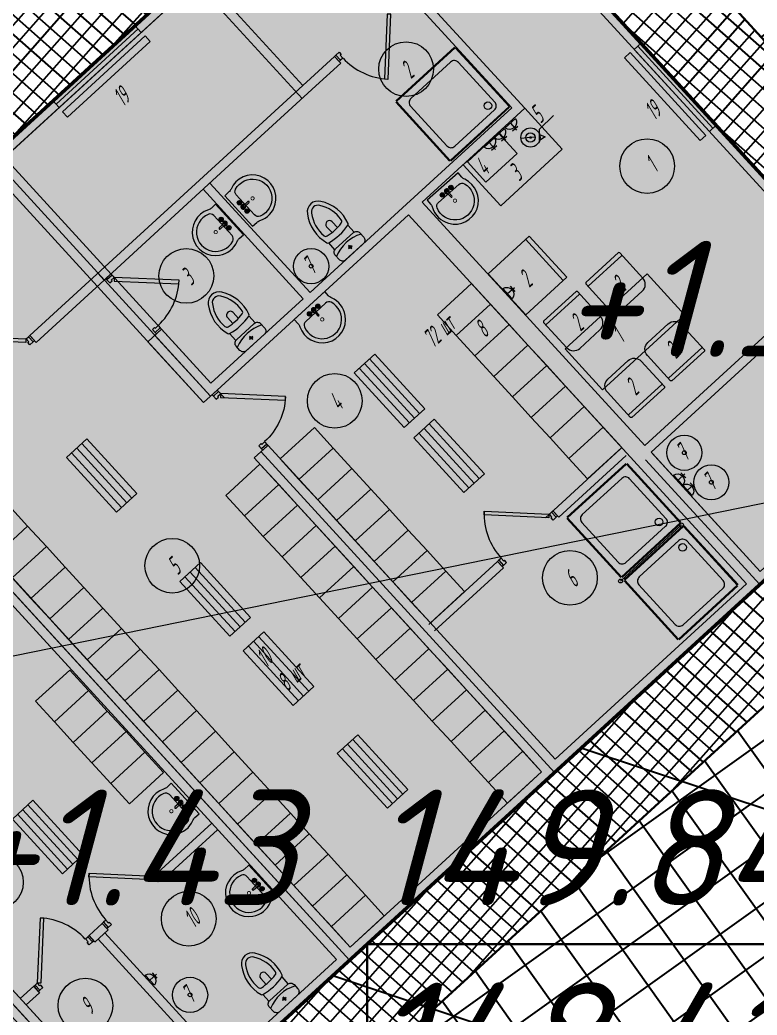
# Model space of a CAD drawing. Header units: metres. Extents: x 2302534 to 2308412, y 452340 to 454783.
# Drawn here: x 2306803.16 to 2306811.11, y 453280.4 to 453291.14 of the extents above; entities that cross this region are included whole.
import ezdxf

# ---------------------------------------------------------------- set-up
doc = ezdxf.new("R2010")
doc.units = ezdxf.units.M
doc.linetypes.add('DASHDOT_axis', pattern=[24, 20, -1.5, 1, -1.5])
for name, color, linetype in [('АД_серый', 250, 'Continuous'), ('ГП_здания', 7, 'Continuous'), ('ГП_ПЗМ', 7, 'Continuous'), ('ГП_ПЗМ @ 0.5 (1)', 7, 'Continuous'), ('ГП_Размеры проезд', 7, 'Continuous'), ('ПП_Дорога_Покрытия_Газон', 3, 'Continuous')]:
    doc.layers.add(name, color=color, linetype=linetype)
for name, color, linetype, lineweight in [('ГП_АД том 3.2.6', 250, 'Continuous', 40), ('ГП_Борт_БР100.20.8', 15, 'Continuous', 30), ('ГП_ВП', 1, 'Continuous', 40), ('ГП_Контур здания', 250, 'Continuous', 40), ('ТХ обор', 5, 'Continuous', 25)]:
    doc.layers.add(name, color=color, linetype=linetype, lineweight=lineweight)
doc.layers.add('ГП_Штриховка отмостки', color=7, linetype='Continuous', true_color=0xfbfccf)
doc.styles.add('ASML', font='isocpeui.ttf')
doc.styles.add('Ck_rus', font='isocpeur.ttf', dxfattribs={"width": 0.8, "oblique": 15, "height": 2.5})
doc.styles.add('GOST 2.304', font='CS_Gost2304.shx')
doc.styles.add('СПДС', font='isocpeur.ttf')
doc.dimstyles.new('Ck_Линейный р-р', dxfattribs={"dimscale": 0, "dimtxt": 2.5, "dimasz": 1, "dimexe": 0.5, "dimexo": 0.5, "dimtad": 1, "dimzin": 1, "dimtxsty": 'Ck_rus', "dimblk": 'OBLIQUE', "dimcen": 0, "dimdle": 0.1, "dimadec": 0, "dimazin": 0, "dimtfac": 1, "dimtofl": 0, "dimtmove": 1, "dimatfit": 3, "dimfxl": 1, "dimarcsym": 0})

# ---------------------------------------------------------------- blocks, each defined once
blk = doc.blocks.new('A$C7632e6d5')
h = blk.add_hatch(color=1)
h.dxf.hatch_style = 1
h.paths.add_polyline_path([(47.8, 46.601), (53.923, 40.005), (40.731, 27.759), (34.608, 34.355)])
at = {"layer": 'ГП_Штриховка отмостки'}
h = blk.add_hatch(dxfattribs=at)
h.set_pattern_fill('ANSI37', color=8, scale=0.05, angle=-176.0655)
h.set_pattern_definition([(228.934514395, (-2303574.43618, -469165.0793), (0.11969103121, -0.104286238535), []), (318.934514395, (-2303574.43618, -469165.0793), (0.104286238535, 0.11969103121), [])])
h.paths.add_polyline_path([(47.852, 48.014), (55.336, 39.953), (40.679, 26.345), (33.195, 34.407)])
h.paths.add_polyline_path([(47.8, 46.601), (53.923, 40.005), (40.731, 27.759), (34.608, 34.355)], flags=16)
at = {"layer": 'ПП_Дорога_Покрытия_Газон'}
h = blk.add_hatch(dxfattribs=at)
h.set_pattern_fill('ANSI37', color=256, scale=0.15, angle=-9.0797)
h.set_pattern_definition([(35.9202791, (-2303574.4362, -469165.0793), (-0.27939636007, 0.38568346669), []), (125.9202791, (-2303574.4362, -469165.0793), (-0.38568346669, -0.27939636007), [])])
h.paths.add_polyline_path([(60.311, 59.58), (59.631, 60.313), (46.176, 47.823), (46.439, 48.067), (47.119, 47.334)], flags=17)
h.paths.add_polyline_path([(73.501, 71.824), (72.821, 72.557), (72.859, 72.593), (60.685, 61.292), (60.73, 61.333), (61.41, 60.601)], flags=17)
h.paths.add_polyline_path([(82.237, 79.934), (81.557, 80.667), (73.92, 73.578), (74.6, 72.845)], flags=17)
h.paths.add_polyline_path([(45.34, 47.046), (23.353, 26.636), (24.452, 27.656), (25.133, 26.924), (46.02, 46.314)], flags=17)
h.paths.add_polyline_path([(24.033, 25.903), (23.353, 26.636), (-8.155, -2.613), (-7.475, -3.346), (-0.811, 2.84), (-1.491, 3.572), (-0.392, 4.593), (0.288, 3.86), (4.392, 7.671), (3.712, 8.403), (4.738, 9.355), (5.418, 8.623)], flags=17)
h.paths.add_polyline_path([(24.189, -7.236), (26.338, -5.15), (39.357, 7.229), (49.142, 17.196), (56.567, 25.29), (69.155, 39.444), (76.791, 48.649), (81.755, 54.895), (87.937, 62.732), (93.476, 69.823), (97.12, 74.589), (102.935, 82.038), (103.729, 83.046), (94.654, 92.825), (82.619, 81.653), (82.656, 81.687), (83.337, 80.955), (92.769, 89.711), (92.089, 90.444), (93.188, 91.464), (93.868, 90.732), (94.601, 91.412), (100.296, 85.278), (91.963, 77.542), (91.011, 78.568), (82.27, 70.463), (80.456, 72.416), (65.07, 58.13), (65.477, 57.69), (51.187, 44.423), (55.336, 39.953), (40.679, 26.345), (38.842, 28.324), (14.583, 5.804), (11.895, 8.7), (-6.714, -8.575), (-9.673, -5.387), (-10.353, -4.654), (-11.086, -5.335), (-6.769, -10.011), (11.26, 6.74)])
h.paths.add_polyline_path([(-5.455, -11.159), (10.367, -6.37), (19.374, -6.223), (20.684, -7.778), (21.451, -7.103), (11.187, 4.998)])
at = {"layer": 'ГП_Борт_БР100.20.8'}
blk.add_lwpolyline([(14.583, 5.804), (38.842, 28.324), (40.679, 26.345), (55.336, 39.953), (51.187, 44.423), (65.477, 57.69), (65.07, 58.13), (80.456, 72.416)], dxfattribs=at)
at = {"layer": 'ГП_Контур здания', "color": 250, "lineweight": 50, "ltscale": 100}
blk.add_lwpolyline([(47.8, 46.601), (53.923, 40.005), (40.731, 27.759), (34.608, 34.355)], close=True, dxfattribs=at)
at = {"layer": 'ГП_Штриховка отмостки'}
blk.add_lwpolyline([(47.852, 48.014), (55.336, 39.953), (40.679, 26.345), (33.195, 34.407)], close=True, dxfattribs=at)
blk = doc.blocks.new('АД 3.2.6')
at = {"layer": 'АД_серый'}
h = blk.add_hatch(dxfattribs=at)
h.set_pattern_fill('ANSI37', color=256, scale=0.25)
h.set_pattern_definition([(45, (-2306965.9422, -453205.9558), (-0.56126600757, 0.56126600757), []), (135, (-2306965.9422, -453205.9558), (-0.56126600757, -0.56126600757), [])])
edge = h.paths.add_edge_path()
edge.add_line((1053.932, 1206.085), (1054.025, 1208.205))
edge.add_line((1054.025, 1208.205), (1018.622, 1175.792))
edge.add_line((1018.622, 1175.792), (966.992, 1128.523))
edge.add_line((966.992, 1128.523), (878.484, 1047.491))
edge.add_line((878.484, 1047.491), (841.605, 1013.727))
edge.add_line((841.605, 1013.727), (814.315, 988.742))
edge.add_line((814.315, 988.742), (777.436, 954.979))
edge.add_line((777.436, 954.979), (740.558, 921.215))
edge.add_line((740.558, 921.215), (666.801, 853.688))
edge.add_line((666.801, 853.688), (629.922, 819.925))
edge.add_line((629.922, 819.925), (593.044, 786.161))
edge.add_line((593.044, 786.161), (556.165, 752.398))
edge.add_line((556.165, 752.398), (292.418, 510.929))
edge.add_line((292.418, 510.929), (59.061, 297.283))
edge.add_arc((479.248, -161.67), 622.25, 132.475091, 141.131797)
edge.add_line((-5.231, 228.811), (-27.958, 200.613))
edge.add_arc((-516.719, 594.546), 627.75, 312.475231, 321.131797, ccw=False)
edge.add_line((-92.817, 131.536), (-212.235, 22.206))
edge.add_line((-212.235, 22.206), (-211.222, 21.099))
edge.add_line((-211.222, 21.099), (-91.804, 130.43))
edge.add_arc((-516.719, 594.546), 629.25, 312.475231, 321.131797)
edge.add_line((-26.79, 199.672), (-4.063, 227.87))
edge.add_arc((479.248, -161.67), 620.75, 132.475091, 141.131797, ccw=False)
edge.add_line((60.074, 296.177), (293.446, 509.837))
edge.add_line((293.446, 509.837), (557.178, 751.291))
edge.add_line((557.178, 751.291), (594.057, 785.055))
edge.add_line((594.057, 785.055), (630.935, 818.818))
edge.add_line((630.935, 818.818), (667.814, 852.582))
edge.add_line((667.814, 852.582), (741.571, 920.109))
edge.add_line((741.571, 920.109), (778.449, 953.872))
edge.add_line((778.449, 953.872), (815.328, 987.636))
edge.add_line((815.328, 987.636), (842.618, 1012.621))
edge.add_line((842.618, 1012.621), (879.496, 1046.384))
edge.add_line((879.496, 1046.384), (968.005, 1127.417))
edge.add_line((968.005, 1127.417), (1019.635, 1174.685))
edge.add_line((1019.635, 1174.685), (1053.932, 1206.085))
blk = doc.blocks.new('_Oblique')
at = {"color": 0, "linetype": 'ByBlock', "lineweight": -2}
blk.add_line((-0.5, -0.5), (0.5, 0.5), dxfattribs=at)
blk = doc.blocks.new('*D102')
at = {"layer": 'ГП_Размеры проезд', "color": 0, "lineweight": -2, "transparency": 16777216}
for p, q in [((2306807.473, 453293.499), (2306803.715, 453297.603)), ((2306790.571, 453285.23), (2306803.921, 453297.453)), ((2306794.197, 453281.344), (2306790.439, 453285.448))]:
    blk.add_line(p, q, dxfattribs=at)
at = {"layer": 'ГП_Размеры проезд', "color": 0, "lineweight": -2, "transparency": 16777216, "xscale": 0.5, "yscale": 0.5, "zscale": 0.5}
for p, rotation in [((2306803.884, 453297.419), 42.47637241509495), ((2306790.608, 453285.264), 222.476372415095)]:
    blk.add_blockref('_Oblique', p, dxfattribs=dict(at, rotation=rotation))
at = {"layer": 'ГП_Размеры проезд', "color": 0, "lineweight": 25, "transparency": 16777216, "insert": (2306796.402, 453292.263), "char_height": 1.25, "attachment_point": 5, "rotation": 42.4764, "style": 'Ck_rus', "bg_fill": 3, "box_fill_scale": 1.1, "bg_fill_color": 9, "bg_fill_true_color": 13158600, "bg_fill_transparency": 0}
blk.add_mtext('18,00', dxfattribs=at)
blk = doc.blocks.new('*D134')
at = {"layer": 'ГП_Размеры проезд', "color": 0, "lineweight": -2, "transparency": 16777216}
for p, q in [((2306807.462, 453293.881), (2306809.65, 453295.884)), ((2306809.432, 453295.752), (2306815.577, 453289.04)), ((2306813.54, 453287.243), (2306815.728, 453289.246))]:
    blk.add_line(p, q, dxfattribs=at)
at = {"layer": 'ГП_Размеры проезд', "color": 0, "lineweight": -2, "transparency": 16777216, "xscale": 0.5, "yscale": 0.5, "zscale": 0.5}
for p, rotation in [((2306809.466, 453295.715), 132.4763724177068), ((2306815.543, 453289.077), 312.4763724177068)]:
    blk.add_blockref('_Oblique', p, dxfattribs=dict(at, rotation=rotation))
at = {"layer": 'ГП_Размеры проезд', "color": 0, "lineweight": 25, "transparency": 16777216, "insert": (2306813.426, 453293.24), "char_height": 1.25, "attachment_point": 5, "rotation": 312.4764, "style": 'Ck_rus', "bg_fill": 3, "box_fill_scale": 1.1, "bg_fill_color": 9, "bg_fill_true_color": 13158600, "bg_fill_transparency": 0}
blk.add_mtext('9,00', dxfattribs=at)
blk = doc.blocks.new('BD_Cart_Mark')
at = {"color": 1, "linetype": 'ByBlock', "lineweight": -2, "transparency": 33554687, "style": 'СПДС'}
for tag, p in [('G_C_H_001', (-4.833, 0.833)), ('G_C_H2_001', (-4.833, -3.333))]:
    blk.add_attdef(tag, p, '', height=2.5, dxfattribs=at)
at = {"color": 26, "linetype": 'ByBlock', "lineweight": -2, "transparency": 33554687, "style": 'СПДС'}
blk.add_attdef('G_C_Red_001', (0.583, 0.833), '', height=2.5, dxfattribs=at)
at = {"color": 176, "linetype": 'ByBlock', "lineweight": -2, "transparency": 33554687, "style": 'СПДС'}
blk.add_attdef('G_C_Black_001', (0.583, -3.333), '', height=2.5, dxfattribs=at)
at = {"color": 214, "linetype": 'ByBlock', "lineweight": -2, "transparency": 33554687, "style": 'СПДС'}
blk.add_attdef('G_C_Dop_001', (0.583, -7.5), '', height=2.5, dxfattribs=at)
blk = doc.blocks.new('ПЗМ_площадка ОП')
at = {"layer": 'ГП_ПЗМ'}
for points in [[(-8.235, 205.237), (8.718, 205.237), (11.785, 208.637), (11.785, 225.237), (4.577, 225.237), (2.945, 223.742), (1.576, 225.237), (-2.679, 225.237), (-8.215, 220.169), (-8.215, 217.457), (-7.865, 217.778), (-1.787, 211.14)], [(-20.788, 205.237), (-21.141, 205.622), (-8.215, 217.457), (-8.215, 220.169), (-24.524, 205.237)], [(-8.22, 186.863), (-8.235, 205.237), (-15.063, 198.984), (-20.788, 205.237), (-24.524, 205.237), (-28.215, 201.858), (-28.215, 198.54), (-24.262, 194.223), (-28.215, 190.605), (-28.215, 185.237), (-9.838, 185.237)], [(-3.783, 191.527), (-0.009, 195.57), (4.149, 200.17), (8.718, 205.237), (-8.235, 205.237), (-8.22, 186.863)]]:
    blk.add_lwpolyline(points, close=True, dxfattribs=at)
at = {"layer": 'ГП_ПЗМ @ 0.5 (1)'}
ref = blk.add_blockref('BD_Cart_Mark', (-1.787, 211.14), dxfattribs=dict(at, xscale=0.5, yscale=0.5, zscale=0.5))
ref.add_attrib('G_C_Red_001', '149.79', (-1.75, 211.572), dxfattribs={"layer": '0', "color": 26, "linetype": 'ByBlock', "lineweight": -2, "transparency": 33554687, "height": 1.25, "style": 'ASML'})
ref.add_attrib('G_C_Black_001', '148.42', (-1.75, 209.473), dxfattribs={"layer": '0', "color": 176, "linetype": 'ByBlock', "lineweight": -2, "transparency": 33554687, "height": 1.25, "style": 'ASML'})
ref.add_attrib('G_C_H_001', '+1.37', (-6.143, 211.572), dxfattribs={"layer": '0', "color": 5, "linetype": 'ByBlock', "lineweight": -2, "transparency": 33554687, "height": 1.25, "style": 'ASML'})
ref = blk.add_blockref('BD_Cart_Mark', (-8.235, 205.237), dxfattribs=dict(at, xscale=0.5, yscale=0.5, zscale=0.5))
ref.add_attrib('G_C_Red_001', '149.84', (-8.198, 205.653), dxfattribs={"layer": '0', "color": 26, "linetype": 'ByBlock', "lineweight": -2, "transparency": 33554687, "height": 1.25, "style": 'ASML'})
ref.add_attrib('G_C_Black_001', '148.41', (-8.198, 203.57), dxfattribs={"layer": '0', "color": 176, "linetype": 'ByBlock', "lineweight": -2, "transparency": 33554687, "height": 1.25, "style": 'ASML'})
ref.add_attrib('G_C_H_001', '+1.43', (-12.663, 205.653), dxfattribs={"layer": '0', "color": 5, "linetype": 'ByBlock', "lineweight": -2, "transparency": 33554687, "height": 1.25, "style": 'ASML'})
blk = doc.blocks.new('*U229')
at = {"layer": 'ТХ обор', "color": 0, "linetype": 'ByBlock', "lineweight": -2, "ltscale": 100}
blk.add_lwpolyline([(-250, 150), (250, 150), (250, -150), (-250, -150)], close=True, dxfattribs=at)
blk = doc.blocks.new('*U230')
at = {"layer": 'ГП_здания', "color": 0, "linetype": 'ByBlock', "lineweight": -2, "transparency": 16777216}
for p in [(0, 4200), (0, 3900), (0, 3600), (0, 3300), (0, 3000), (0, 2700), (0, 2400), (0, 2100), (0, 1800), (0, 1500), (0, 1200), (0, 900), (0, 600), (0, 300), (0, 0)]:
    blk.add_blockref('*U229', p, dxfattribs=at)
blk = doc.blocks.new('*U221')
at = {"layer": 'ТХ обор', "color": 0, "linetype": 'ByBlock', "lineweight": -2, "ltscale": 100}
blk.add_lwpolyline([(-250, 150), (250, 150), (250, -150), (-250, -150)], close=True, dxfattribs=at)
blk = doc.blocks.new('*U222')
at = {"layer": 'ГП_здания', "color": 0, "linetype": 'ByBlock', "lineweight": -2, "transparency": 16777216}
for p in [(0, 6600), (0, 6300), (0, 6000), (0, 5700), (0, 5400), (0, 5100), (0, 4800), (0, 4500), (0, 4200), (0, 3900), (0, 3600), (0, 3300), (0, 3000), (0, 2700), (0, 2400), (0, 2100), (0, 1800), (0, 1500), (0, 1200), (0, 900), (0, 600), (0, 300), (0, 0)]:
    blk.add_blockref('*U221', p, dxfattribs=at)
blk = doc.blocks.new('*U223')
at = {"layer": 'ТХ обор', "color": 0, "linetype": 'ByBlock', "lineweight": -2, "ltscale": 100}
blk.add_lwpolyline([(-250, 150), (250, 150), (250, -150), (-250, -150)], close=True, dxfattribs=at)
blk = doc.blocks.new('*U224')
at = {"layer": 'ГП_здания', "color": 0, "linetype": 'ByBlock', "lineweight": -2, "transparency": 16777216}
for p in [(0, 2100), (0, 1800), (0, 1500), (0, 1200), (0, 900), (0, 600), (0, 300), (0, 0)]:
    blk.add_blockref('*U223', p, dxfattribs=at)
blk = doc.blocks.new('*U227')
at = {"layer": 'ТХ обор', "color": 0, "linetype": 'ByBlock', "lineweight": -2, "ltscale": 100}
blk.add_lwpolyline([(-250, 150), (250, 150), (250, -150), (-250, -150)], close=True, dxfattribs=at)
blk = doc.blocks.new('*U228')
at = {"layer": 'ГП_здания', "color": 0, "linetype": 'ByBlock', "lineweight": -2, "transparency": 16777216}
for p in [(0, 1200), (0, 900), (0, 600), (0, 300), (0, 0)]:
    blk.add_blockref('*U227', p, dxfattribs=at)
blk = doc.blocks.new('АБК')
at = {"layer": 'ГП_здания', "lineweight": 13}
for p, q in [((14100, 8950), (12900, 8950)), ((13366, 6831), (13361, 6831)), ((13366, 6827), (13361, 6827)), ((13372, 6837), (13372, 6842)), ((13372, 6821), (13372, 6816)), ((13376, 6837), (13376, 6842)), ((13376, 6821), (13376, 6816)), ((13382, 6831), (13386, 6831)), ((13382, 6827), (13386, 6827)), ((13633, 6831), (13628, 6831)), ((13633, 6827), (13628, 6827)), ((13639, 6837), (13639, 6842)), ((13639, 6821), (13639, 6816)), ((13643, 6837), (13643, 6842)), ((13643, 6821), (13643, 6816)), ((13649, 6831), (13653, 6831)), ((13649, 6827), (13653, 6827)), ((13366, 6708), (13361, 6708)), ((13366, 6704), (13361, 6704)), ((13372, 6714), (13372, 6719)), ((13372, 6698), (13372, 6694)), ((13376, 6714), (13376, 6719)), ((13376, 6698), (13376, 6694)), ((13382, 6708), (13386, 6708)), ((13382, 6704), (13386, 6704)), ((13633, 6708), (13628, 6708)), ((13633, 6704), (13628, 6704)), ((13639, 6714), (13639, 6719)), ((13639, 6698), (13639, 6694)), ((13643, 6714), (13643, 6719)), ((13643, 6698), (13643, 6694)), ((13649, 6708), (13653, 6708)), ((13649, 6704), (13653, 6704)), ((15616, 5629), (15616, 6489)), ((16486, 6499), (15626, 6499)), ((16496, 5629), (16496, 6489)), ((10483, 6062), (10483, 5262)), ((10558, 6062), (10558, 5262)), ((10633, 6062), (10633, 5262)), ((12790, 6002), (12790, 5916)), ((14240, 6002), (14240, 5916)), ((12609, 5759), (12609, 5859)), ((12710, 5844), (12710, 5843)), ((12790, 5844), (12790, 5843)), ((12891, 5759), (12891, 5859)), ((14059, 5759), (14059, 5859)), ((14160, 5844), (14160, 5843)), ((14240, 5844), (14240, 5843)), ((14341, 5759), (14341, 5859)), ((12750, 5695), (12750, 5643)), ((14200, 5695), (14200, 5643)), ((12724, 5669), (12776, 5669)), ((14174, 5669), (14226, 5669)), ((16486, 5619), (15626, 5619)), ((13381, 5436), (13376, 5436)), ((13381, 5431), (13376, 5431)), ((13387, 5442), (13387, 5446)), ((13387, 5426), (13387, 5421)), ((13391, 5442), (13391, 5446)), ((13391, 5425), (13391, 5421)), ((13397, 5436), (13401, 5436)), ((13397, 5431), (13401, 5431)), ((13503, 5436), (13499, 5436)), ((13503, 5431), (13499, 5431)), ((13509, 5442), (13509, 5446)), ((13509, 5426), (13509, 5421)), ((13513, 5442), (13513, 5446)), ((13513, 5425), (13513, 5421)), ((13519, 5436), (13524, 5436)), ((13519, 5431), (13524, 5431)), ((15304, 5414), (15300, 5414)), ((15304, 5410), (15300, 5410)), ((15310, 5420), (15311, 5424)), ((15310, 5404), (15310, 5399)), ((15314, 5403), (15314, 5399)), ((15315, 5420), (15315, 5424)), ((15321, 5414), (15325, 5413)), ((15321, 5409), (15325, 5409)), ((15427, 5412), (15422, 5412)), ((15427, 5407), (15422, 5407)), ((15433, 5417), (15433, 5422)), ((15433, 5401), (15433, 5397)), ((15437, 5417), (15437, 5422)), ((15437, 5401), (15437, 5397)), ((15443, 5411), (15448, 5411)), ((15443, 5407), (15448, 5407)), ((17950, 5172), (17950, 3972)), ((13390, 4639), (13390, 3839)), ((13465, 4639), (13465, 3839)), ((13540, 4639), (13540, 3839)), ((15652, 4452), (15652, 3852)), ((10483, 4250), (10483, 3450)), ((10558, 4250), (10558, 3450)), ((10633, 4250), (10633, 3450)), ((13390, 3687), (13390, 2887)), ((13465, 3687), (13465, 2887)), ((13540, 3687), (13540, 2887)), ((7420, 3580), (7420, 2780)), ((7495, 3580), (7495, 2780)), ((7570, 3580), (7570, 2780)), ((10483, 3237), (10483, 2437)), ((10558, 3237), (10558, 2437)), ((10633, 3237), (10633, 2437)), ((8795, 2547), (8791, 2547)), ((8795, 2542), (8791, 2542)), ((8801, 2553), (8801, 2557)), ((8801, 2536), (8801, 2532)), ((8805, 2553), (8805, 2557)), ((8805, 2536), (8805, 2532)), ((8811, 2547), (8816, 2547)), ((8811, 2542), (8816, 2542)), ((8795, 2424), (8791, 2424)), ((8795, 2420), (8791, 2420)), ((8801, 2430), (8801, 2435)), ((8801, 2414), (8801, 2409)), ((8805, 2430), (8805, 2435)), ((8805, 2414), (8805, 2409)), ((8811, 2424), (8816, 2424)), ((8811, 2420), (8816, 2420)), ((7106, 2094), (7299, 2094)), ((7107, 2094), (7107, 2000)), ((7300, 2094), (7300, 2000)), ((7106, 2000), (7299, 2000)), ((7152, 2000), (7152, 100)), ((7252, 2000), (7252, 100)), ((14816, 1940), (13956, 1940)), ((13946, 1070), (13946, 1930)), ((14826, 1070), (14826, 1930)), ((10483, 1734), (10483, 934)), ((10558, 1734), (10558, 934)), ((10633, 1734), (10633, 934)), ((8816, 1331), (8811, 1331)), ((8816, 1327), (8811, 1327)), ((8822, 1337), (8822, 1342)), ((8822, 1321), (8822, 1316)), ((8826, 1337), (8826, 1342)), ((8826, 1321), (8826, 1316)), ((8832, 1331), (8836, 1331)), ((8832, 1327), (8836, 1327)), ((8816, 1208), (8811, 1208)), ((8816, 1204), (8811, 1204)), ((8822, 1214), (8822, 1219)), ((8822, 1198), (8822, 1194)), ((8826, 1214), (8826, 1219)), ((8826, 1198), (8826, 1194)), ((8832, 1208), (8836, 1208)), ((8832, 1204), (8836, 1204)), ((14811, 1045), (13918, 1042)), ((13947, 1018), (13947, 158)), ((14816, 1060), (13956, 1060)), ((14817, 1028), (13957, 1028)), ((14827, 1018), (14827, 158)), ((8240, 502), (8240, 416)), ((8059, 259), (8059, 359)), ((8160, 344), (8160, 343)), ((8240, 344), (8240, 343)), ((8341, 259), (8341, 359)), ((8174, 169), (8226, 169)), ((8200, 195), (8200, 143)), ((14817, 148), (13957, 148))]:
    blk.add_line(p, q, dxfattribs=at)
at = {"layer": 'ГП_здания', "lineweight": 13, "ltscale": 100}
for p, q in [((10954, 7300), (10985, 7300)), ((10985, 7300), (10985, 7225)), ((15484, 7225), (15484, 7300)), ((15484, 7300), (15529, 7300)), ((15529, 7300), (15529, 7267)), ((10940, 7225), (10940, 7258)), ((10940, 7258), (10952, 7258)), ((10985, 7225), (10940, 7225)), ((10952, 7258), (10952, 7298)), ((15517, 7225), (15484, 7225)), ((15529, 7267), (15517, 7267)), ((15517, 7267), (15517, 7225)), ((12100, 7180), (12025, 7180)), ((12025, 7180), (12025, 7135)), ((12025, 7135), (12058, 7135)), ((12058, 7135), (12058, 7147)), ((12058, 7147), (12098, 7147)), ((12100, 7149), (12100, 7180)), ((12025, 6410), (12025, 6455)), ((12025, 6455), (12058, 6455)), ((12058, 6455), (12058, 6443)), ((12058, 6443), (12100, 6443)), ((12100, 6443), (12100, 6410)), ((12100, 6410), (12025, 6410)), ((12100, 5480), (12025, 5480)), ((12025, 5480), (12025, 5435)), ((12100, 5449), (12100, 5480)), ((12025, 5435), (12058, 5435)), ((12058, 5435), (12058, 5447)), ((12058, 5447), (12098, 5447)), ((12025, 4710), (12025, 4755)), ((12025, 4755), (12058, 4755)), ((12058, 4755), (12058, 4743)), ((12058, 4743), (12100, 4743)), ((12100, 4743), (12100, 4710)), ((12100, 4710), (12025, 4710)), ((15190, 3624), (15682, 3624)), ((15808, 3624), (16300, 3624)), ((15190, 2306), (15682, 2306)), ((15776, 2306), (16269, 2306)), ((6316, 2094), (6316, 2019)), ((6347, 2094), (6316, 2094)), ((6349, 2052), (6349, 2092)), ((6361, 2052), (6349, 2052)), ((6361, 2019), (6361, 2052)), ((7041, 2019), (7041, 2052)), ((7041, 2052), (7053, 2052)), ((7053, 2052), (7053, 2094)), ((7053, 2094), (7086, 2094)), ((7086, 2094), (7086, 2019)), ((7319, 2094), (7319, 2019)), ((7352, 2094), (7319, 2094)), ((7352, 2052), (7352, 2094)), ((7364, 2052), (7352, 2052)), ((7364, 2019), (7364, 2052)), ((8044, 2019), (8044, 2052)), ((8044, 2052), (8056, 2052)), ((8056, 2052), (8056, 2092)), ((8058, 2094), (8089, 2094)), ((8089, 2094), (8089, 2019)), ((13101, 2094), (13101, 2019)), ((13134, 2094), (13101, 2094)), ((13134, 2052), (13134, 2094)), ((13146, 2052), (13134, 2052)), ((13146, 2019), (13146, 2052)), ((13826, 2019), (13826, 2052)), ((13826, 2052), (13838, 2052)), ((13838, 2052), (13838, 2092)), ((13840, 2094), (13871, 2094)), ((13871, 2094), (13871, 2019)), ((6316, 2019), (6361, 2019)), ((7086, 2019), (7041, 2019)), ((7319, 2019), (7364, 2019)), ((8089, 2019), (8044, 2019)), ((13101, 2019), (13146, 2019)), ((13871, 2019), (13826, 2019))]:
    blk.add_line(p, q, dxfattribs=at)
at = {"layer": 'ГП_здания', "lineweight": 13, "ltscale": 20}
for p, q in [((16068, 5487), (16068, 5387)), ((16216, 5487), (16216, 5387)), ((16376, 5487), (16376, 5387)), ((16030, 5410), (16106, 5410)), ((16178, 5410), (16255, 5410)), ((16338, 5410), (16415, 5410)), ((15189, 4114), (15189, 4191)), ((15113, 4152), (15212, 4152)), ((15112, 1425), (15211, 1425)), ((15188, 1387), (15188, 1464)), ((7264, 1296), (7364, 1296)), ((7340, 1259), (7340, 1335)), ((15188, 1239), (15188, 1315)), ((15112, 1277), (15211, 1277))]:
    blk.add_line(p, q, dxfattribs=at)
at = {"layer": 'ГП_здания', "linetype": 'DASHDOT_axis', "lineweight": 13, "ltscale": 50, "flags": 128}
for points in [[(18000, 9250), (18000, 9000), (18000, -1500)], [(18155, 9000), (-1000, 9000), (-1500, 9000)], [(18250, 0), (18000, 0), (0, 0), (-1000, 0), (-1500, 0)]]:
    blk.add_lwpolyline(points, dxfattribs=at)
at = {"layer": 'ГП_здания', "lineweight": 13}
for points in [[(18000, 8662), (18000, 9000), (0, 9000), (0, 8772), (0, 2735)], [(9000, 6390), (9000, 0), (12000, 0), (12000, 4690), (12000, 0), (9000, 0), (9000, 9000), (12000, 9000), (12000, 5500), (12000, 9000), (15000, 9000), (15000, 7300), (15000, 9000), (18000, 9000), (18000, 1606), (18000, 1843)], [(12000, 8900), (12000, 9000), (15000, 9000)], [(14100, 9000), (14100, 8900), (12900, 8900), (12900, 9000), (14100, 9000)], [(100, 8772), (100, 8900), (17900, 8900), (17900, 8772), (18000, 8772)], [(8900, 6390), (8900, 100), (6100, 100), (6100, 4198), (5899, 4198), (5899, 4098), (4299, 4098), (4299, 3998), (5899, 3998), (5900, 100), (3950, 100), (3100, 100), (3100, 825), (3100, 3998), (3489, 3998), (3489, 4098), (3100, 4098), (3100, 5919), (2899, 5919), (2900, 3186), (100, 3186), (100, 8900), (2900, 8900), (2900, 6729)], [(18000, 7962), (17900, 7962), (17900, 7300), (17708, 7300), (17708, 7200), (17900, 7200), (17900, 7072), (17900, 1943), (15100, 1943), (15100, 5500), (16600, 5500), (16600, 7200), (16698, 7200), (16698, 7300), (16274, 7300), (16274, 7200), (16500, 7200), (16500, 5600), (14900, 5600), (13550, 5600), (13550, 7200)], [(9100, 7144), (9100, 7200), (9995, 7200), (9995, 7300), (9000, 7300), (9000, 7200), (9000, 7300), (9000, 0), (6000, 0), (6000, 4198), (6000, 0), (1952, 1)], [(12000, 7200), (12000, 7300)], [(12000, 7300), (12000, 7200)], [(12100, 4690), (11900, 4690), (11900, 100), (9100, 100), (9100, 7200), (8900, 7200)], [(12100, 5600), (12100, 6390), (11900, 6390), (11900, 5500)], [(10408, 6062), (10708, 6062), (10708, 5262), (10408, 5262), (10408, 6062)], [(14900, 5500), (14900, 100), (12100, 100), (12100, 4745)], [(15699, 4900), (15699, 5500), (16599, 5501), (16599, 4901), (15699, 4900)], [(16472, 5196), (16432, 5227), (16432, 5227), (16349, 5290)], [(16526, 5183), (16555, 5124), (16484, 5137), (16566, 5227), (16777, 5234)], [(17900, 5172), (18000, 5172), (18000, 3972), (17900, 3972), (17900, 5172)], [(13315, 4639), (13615, 4639), (13615, 3839), (13315, 3839), (13315, 4639)], [(15102, 4452), (15702, 4452), (15703, 3852), (15103, 3852), (15102, 4452)], [(10408, 4250), (10708, 4250), (10708, 3450), (10408, 3450), (10408, 4250)], [(13315, 3687), (13615, 3687), (13615, 2887), (13315, 2887), (13315, 3687)], [(7345, 3580), (7645, 3580), (7645, 2780), (7345, 2780), (7345, 3580)], [(10408, 3237), (10708, 3237), (10708, 2437), (10408, 2437), (10408, 3237)], [(6296, 2094), (6296, 2000), (6100, 2000)], [(6296, 2094), (6100, 2094)], [(8900, 2094), (8109, 2094), (8109, 2000), (8900, 2000)], [(13081, 2094), (13081, 2000), (12075, 2000)], [(14875, 2094), (13781, 2094)], [(14875, 2000), (13891, 2000), (13891, 2094)], [(18000, 0), (18000, 905), (17900, 905), (17900, 100), (15100, 100), (15100, 1843), (17900, 1843), (17900, 1715), (17900, 1843)], [(15100, 1825), (15100, 100), (17900, 100), (17900, 905)], [(10408, 1734), (10708, 1734), (10708, 934), (10408, 934), (10408, 1734)]]:
    blk.add_lwpolyline(points, dxfattribs=at)
at = {"layer": 'ГП_здания', "lineweight": 13, "ltscale": 10}
for points in [[(3000, 769), (3000, 0), (0, 0), (0, 9000), (3000, 9000), (3000, 6729), (3000, 9000), (6000, 9000), (6000, 0), (3000, 0)], [(6000, 9000), (9000, 9000), (9000, 0), (6000, 0)], [(6100, 8900), (8900, 8900), (8900, 100), (6100, 100)]]:
    blk.add_lwpolyline(points, close=True, dxfattribs=at)
blk.add_lwpolyline([(12594, 4949, -0.1983), (12100, 4745), (12100, 100), (14900, 100), (14900, 5500), (13450, 5500), (12100, 5500), (12100, 5390), (12100, 5500), (11900, 5500), (11900, 8900), (9100, 8900), (9100, 100), (11900, 100), (11900, 4690)], format="xyb", dxfattribs=at)
for points in [[(13450, 7200), (13450, 5600), (12100, 5600), (12100, 8900), (14900, 8900), (14900, 7200)], [(18000, 960), (18000, 0), (15000, 0), (12000, 0), (12000, 4690), (12000, 0), (15000, 0), (18000, 0), (18000, 905)]]:
    blk.add_lwpolyline(points, dxfattribs=at)
at = {"layer": 'ГП_здания', "lineweight": 13}
for points in [[(12895, 8843), (14106, 8843), (14106, 8762), (12895, 8762)], [(12000, 7200), (13891, 7200), (15100, 7200), (15464, 7200), (15464, 7300), (13891, 7300), (11005, 7300), (11005, 7200)], [(15626, 5629), (16486, 5629), (16486, 6489), (15626, 6489)], [(12000, 6390), (12000, 5500)], [(15752, 5198), (15752, 5493), (16210, 5493), (16210, 5198)], [(17843, 5176), (17843, 3966), (17762, 3966), (17762, 5176)], [(15167, 3293), (15167, 2693), (16367, 2693), (16367, 3293)], [(13956, 1070), (14816, 1070), (14816, 1930), (13956, 1930)], [(15100, 1843), (17900, 1843), (17900, 100), (15100, 100)], [(14817, 158), (14817, 1018), (13957, 1018), (13957, 158)]]:
    blk.add_lwpolyline(points, close=True, dxfattribs=at)
for points in [[(17900, 1715), (18000, 1715), (18000, 7072), (18000, 8017, 0.1983), (18494, 8221)], [(13359, 6776), (13298, 6776, 1), (13298, 6759), (13359, 6759)], [(13655, 6759), (13717, 6759, 1), (13717, 6776), (13655, 6776)], [(12689, 6220, 0.192602), (12624, 5949, 0.320563), (12648, 5924, 0.092858), (12852, 5924, 0.320563), (12876, 5949, 0.192602), (12811, 6220)], [(14139, 6220, 0.192602), (14074, 5949, 0.320563), (14098, 5924, 0.092858), (14302, 5924, 0.320563), (14326, 5949, 0.192602), (14261, 6220)], [(12790, 6002, 1), (12710, 6002), (12710, 5916)], [(14240, 6002, 1), (14160, 6002), (14160, 5916)], [(13442, 5419), (13442, 5358, 1), (13458, 5358), (13458, 5419)], [(15365, 5396), (15364, 5335, 1), (15381, 5334), (15382, 5396)], [(13339, 2588, 0.1983), (13136, 2094), (12075, 2094)], [(8789, 2492), (8727, 2492, 1), (8727, 2475), (8789, 2475)], [(15000, 1825), (15000, 0), (18000, 0), (18000, 960, 0.1983), (18494, 1164)], [(8809, 1276), (8748, 1276, 1), (8748, 1259), (8809, 1259)], [(8139, 720, 0.192602), (8074, 449, 0.320563), (8098, 424, 0.092858), (8302, 424, 0.320563), (8326, 449, 0.192602), (8261, 720)], [(8240, 502, 1), (8160, 502), (8160, 416)]]:
    blk.add_lwpolyline(points, format="xyb", dxfattribs=at)
at = {"layer": 'ГП_здания', "lineweight": 13, "ltscale": 100}
for points in [[(10951, 7301), (10922, 7273), (10286, 7909), (10315, 7937)], [(10985, 7225), (11005, 7225), (11005, 7300), (10985, 7300)], [(15484, 7300), (15464, 7300), (15464, 7225), (15484, 7225)], [(12025, 7180), (12025, 7200), (12100, 7200), (12100, 7180)], [(16220, 7224), (16191, 7252), (15697, 6757), (15725, 6729)], [(12101, 7146), (12073, 7117), (12568, 6623), (12596, 6651)], [(12025, 6410), (12025, 6390), (12100, 6390), (12100, 6410)], [(12025, 5480), (12025, 5500), (12100, 5500), (12100, 5480)], [(12101, 5446), (12073, 5417), (12568, 4923), (12596, 4951)], [(12025, 4710), (12025, 4690), (12100, 4690), (12100, 4710)], [(14900, 4494), (14400, 4494), (14400, 4194), (14900, 4194)], [(14900, 4194), (14400, 4194), (14400, 3894), (14900, 3894)], [(14900, 3894), (14400, 3894), (14400, 3594), (14900, 3594)], [(14900, 3594), (14400, 3594), (14400, 3294), (14900, 3294)], [(14900, 3294), (14400, 3294), (14400, 2994), (14900, 2994)], [(14900, 2994), (14400, 2994), (14400, 2694), (14900, 2694)], [(14900, 2694), (14400, 2694), (14400, 2394), (14900, 2394)], [(6351, 2096), (6379, 2067), (6873, 2562), (6845, 2590)], [(8055, 2096), (8027, 2067), (7532, 2562), (7560, 2590)], [(13836, 2096), (13808, 2067), (13313, 2562), (13342, 2590)], [(14900, 2394), (14400, 2394), (14400, 2094), (14900, 2094)], [(6316, 2019), (6296, 2019), (6296, 2094), (6316, 2094)], [(7086, 2019), (7106, 2019), (7106, 2094), (7086, 2094)], [(7319, 2019), (7299, 2019), (7299, 2094), (7319, 2094)], [(8089, 2019), (8109, 2019), (8109, 2094), (8089, 2094)], [(13101, 2019), (13081, 2019), (13081, 2094), (13101, 2094)], [(13871, 2019), (13891, 2019), (13891, 2094), (13871, 2094)]]:
    blk.add_lwpolyline(points, close=True, dxfattribs=at)
at = {"layer": 'ГП_здания', "lineweight": 13}
for points in [[(13440, 6545), (13440, 6990), (13379, 6990, -0.106485), (13342, 6998, 0.927421), (13100, 6555, 0.255138), (13342, 6537, -0.106485), (13379, 6545)], [(13636, 6545, -0.106485), (13673, 6537, 0.255138), (13914, 6555, 0.927421), (13673, 6998, -0.106485), (13636, 6990), (13574, 6990), (13574, 6545)], [(13307, 6964, 1.411574), (13307, 6571, 0.318322), (13343, 6621), (13343, 6914, 0.318322)], [(13708, 6964, -1.411574), (13708, 6571, -0.318322), (13672, 6621), (13672, 6914, -0.318322)], [(16406, 5769), (16406, 6349, 0.414214), (16346, 6409), (15766, 6409, 0.414214), (15706, 6349), (15706, 5769, 0.414214), (15766, 5709), (16346, 5709, 0.414214)], [(12904, 5872, 0.23779), (12848, 6246, 0.546737), (12652, 6246, 0.23779), (12596, 5872, 0.262937), (12610, 5859, 0.112896), (12890, 5859, 0.262937)], [(14354, 5872, 0.23779), (14298, 6246, 0.546737), (14102, 6246, 0.23779), (14046, 5872, 0.262937), (14060, 5859, 0.112896), (14340, 5859, 0.262937)], [(12880, 5760, -0.414214), (12930, 5710), (12930, 5650, -0.414214), (12880, 5600), (12620, 5600, -0.414214), (12570, 5650), (12570, 5710, -0.414214), (12620, 5760)], [(14330, 5760, -0.414214), (14380, 5710), (14380, 5650, -0.414214), (14330, 5600), (14070, 5600, -0.414214), (14020, 5650), (14020, 5710, -0.414214), (14070, 5760)], [(13673, 5500), (13227, 5500), (13227, 5438, -0.106485), (13219, 5402, 0.927421), (13662, 5160, 0.255138), (13681, 5402, -0.106485), (13673, 5438)], [(15151, 5419, -0.106485), (15142, 5383, 0.255138), (15156, 5141, 0.927421), (15604, 5374, -0.106485), (15596, 5411), (15598, 5473), (15152, 5481)], [(13253, 5367, 1.411574), (13647, 5367, 0.318322), (13596, 5402), (13304, 5402, 0.318322)], [(15569, 5340, -1.411574), (15176, 5347, -0.318322), (15227, 5382), (15519, 5376, -0.318322)], [(8870, 2261), (8870, 2706), (8808, 2706, -0.106485), (8771, 2714, 0.927421), (8530, 2271, 0.255138), (8771, 2253, -0.106485), (8808, 2261)], [(8736, 2680, 1.411574), (8736, 2287, 0.318322), (8772, 2337), (8772, 2630, 0.318322)], [(14736, 1210), (14736, 1790, 0.414214), (14676, 1850), (14096, 1850, 0.414214), (14036, 1790), (14036, 1210, 0.414214), (14096, 1150), (14676, 1150, 0.414214)], [(8890, 1045), (8890, 1490), (8829, 1490, -0.106485), (8792, 1498, 0.927421), (8550, 1055, 0.255138), (8792, 1037, -0.106485), (8829, 1045)], [(8757, 1464, 1.411574), (8757, 1071, 0.318322), (8793, 1121), (8793, 1414, 0.318322)], [(14677, 938), (14097, 938, 0.414214), (14037, 878), (14037, 298, 0.414214), (14097, 238), (14677, 238, 0.414214), (14737, 298), (14737, 878, 0.414214)], [(8354, 372, 0.23779), (8298, 746, 0.546737), (8102, 746, 0.23779), (8046, 372, 0.262937), (8060, 359, 0.112896), (8340, 359, 0.262937)], [(8330, 260, -0.414214), (8380, 210), (8380, 150, -0.414214), (8330, 100), (8070, 100, -0.414214), (8020, 150), (8020, 210, -0.414214), (8070, 260)]]:
    blk.add_lwpolyline(points, format="xyb", close=True, dxfattribs=at)
at = {"layer": 'ГП_здания', "lineweight": 13, "const_width": 8.91}
for points in [[(13238, 6785, -1), (13238, 6750, -1)], [(13777, 6785, 1), (13777, 6750, 1)], [(13432, 5297, -1), (13468, 5297, -1)], [(15389, 5274, 1), (15353, 5275, 1)], [(8667, 2501, -1), (8667, 2466, -1)], [(8688, 1285, -1), (8688, 1250, -1)]]:
    blk.add_lwpolyline(points, format="xyb", close=True, dxfattribs=at)
at = {"layer": 'ГП_здания', "lineweight": 13, "ltscale": 20}
for points in [[(15993, 5487), (16142, 5487, -0.86006)], [(16142, 5487), (16290, 5487, -0.86006)], [(16302, 5487), (16450, 5487, -0.86006)], [(15113, 4077), (15113, 4226, -0.86006)], [(15112, 1351), (15112, 1499, -0.86006)], [(7264, 1222), (7264, 1371, -0.86006)], [(15112, 1202), (15112, 1351, -0.86006)]]:
    blk.add_lwpolyline(points, format="xyb", close=True, dxfattribs=at)
at = {"layer": 'ГП_здания', "lineweight": 13, "ltscale": 100}
for points in [[(15684, 3290), (15684, 3660), (15674, 3670), (15199, 3670), (15189, 3660), (15189, 3290, 0.414214), (15289, 3190), (15584, 3190, 0.414214)], [(16303, 3290), (16303, 3660), (16293, 3670), (15817, 3670), (15807, 3660), (15807, 3290, 0.414214), (15907, 3190), (16203, 3190, 0.414214)], [(15684, 2641), (15684, 2270), (15674, 2260), (15199, 2260), (15189, 2270), (15189, 2641, -0.414214), (15289, 2741), (15584, 2741, -0.414214)], [(16271, 2641), (16271, 2270), (16261, 2260), (15785, 2260), (15775, 2270), (15775, 2641, -0.414214), (15875, 2741), (16171, 2741, -0.414214)]]:
    blk.add_lwpolyline(points, format="xyb", close=True, dxfattribs=at)
for centre in [(10952, 7300), (12100, 7147), (12100, 5447), (6349, 2094), (8056, 2094), (13838, 2094)]:
    blk.add_circle(centre, 2, dxfattribs=at)
at = {"layer": 'ГП_здания', "lineweight": 13}
for centre, radius in [((12685, 6633), 295), ((15940, 6677), 295), ((13374, 6829), 23.2), ((13357, 6829), 4.72), ((13374, 6829), 8.45), ((13374, 6768), 8.45), ((13374, 6846), 4.72), ((13374, 6812), 4.72), ((13391, 6829), 4.72), ((13641, 6829), 23.2), ((13624, 6829), 4.72), ((13641, 6829), 8.45), ((13641, 6768), 8.45), ((13641, 6846), 4.72), ((13641, 6812), 4.72), ((13658, 6829), 4.72), ((13374, 6706), 23.2), ((13357, 6706), 4.72), ((13374, 6706), 8.45), ((13374, 6723), 4.72), ((13374, 6689), 4.72), ((13391, 6706), 4.72), ((13641, 6706), 23.2), ((13624, 6706), 4.72), ((13641, 6706), 8.45), ((13641, 6723), 4.72), ((13641, 6689), 4.72), ((13658, 6706), 4.72), ((13749, 5801), 190), ((13749, 5801), 20.6), ((16325, 5790), 40.9), ((12750, 5669), 14.8), ((12750, 5669), 9.75), ((14200, 5669), 14.8), ((14200, 5669), 9.75), ((13389, 5434), 23.2), ((13372, 5434), 4.72), ((13389, 5434), 8.45), ((13389, 5451), 4.72), ((13389, 5417), 4.72), ((13406, 5434), 4.72), ((13450, 5434), 8.45), ((13511, 5434), 23.2), ((13494, 5434), 4.72), ((13511, 5434), 8.45), ((13511, 5451), 4.72), ((13511, 5417), 4.72), ((13528, 5434), 4.72), ((15312, 5412), 23.2), ((15296, 5412), 4.72), ((15312, 5412), 8.45), ((15312, 5395), 4.72), ((15313, 5429), 4.72), ((15329, 5411), 4.72), ((15374, 5410), 8.45), ((15435, 5409), 23.2), ((15418, 5410), 4.72), ((15435, 5409), 8.45), ((15435, 5392), 4.72), ((15435, 5426), 4.72), ((15452, 5409), 4.72), ((12956, 4558), 295), ((10463, 4430), 295), ((17152, 4149), 295), ((6754, 3197), 295), ((8803, 2545), 23.2), ((8786, 2545), 4.72), ((8803, 2545), 8.45), ((8803, 2483), 8.45), ((8803, 2561), 4.72), ((8803, 2528), 4.72), ((8820, 2545), 4.72), ((8803, 2422), 23.2), ((8786, 2422), 4.72), ((8803, 2422), 8.45), ((8803, 2439), 4.72), ((8803, 2405), 4.72), ((8820, 2422), 4.72), ((6567, 1563), 295), ((8022, 1501), 295), ((13539, 1436), 295), ((15360, 1598), 190), ((15360, 1598), 20.6), ((8824, 1329), 23.2), ((8807, 1329), 4.72), ((8824, 1329), 8.45), ((8824, 1346), 4.72), ((8824, 1312), 4.72), ((8841, 1329), 4.72), ((15360, 1166), 190), ((8824, 1206), 23.2), ((8807, 1206), 4.72), ((8824, 1268), 8.45), ((8824, 1206), 8.45), ((8824, 1223), 4.72), ((8824, 1189), 4.72), ((8841, 1206), 4.72), ((14655, 1231), 40.9), ((15360, 1166), 20.6), ((7478, 886), 190), ((13918, 1042), 21), ((14811, 1045), 22.5), ((7478, 886), 20.6), ((14657, 857), 40.9), ((8200, 169), 14.8), ((8200, 169), 9.75)]:
    blk.add_circle(centre, radius, dxfattribs=at)
at = {"layer": 'ГП_здания', "linetype": 'Continuous', "lineweight": 13, "ltscale": 100}
for radius in [104, 50.4, 8.74]:
    blk.add_circle((16432, 5227), radius, dxfattribs=at)
at = {"layer": 'ГП_здания', "lineweight": 13, "ltscale": 100}
for centre, start, end in [((16219, 7225), 180, 224.865), ((12100, 7145), 270, 314.865), ((6351, 2094), 0, 44.865), ((8054, 2094), 135.135, 180)]:
    blk.add_arc(centre, 700, start, end, dxfattribs=at)
at = {"layer": 'ГП_здания', "lineweight": 13}
for centre, radius, start, end in [((13374, 6768), 25.4, 199.6397, 160.3486), ((13374, 6829), 16.9, 105.7907, 164.7593), ((13374, 6829), 16.9, 195.9211, 253.5587), ((13374, 6768), 16.9, 210.2446, 149.6569), ((13374, 6829), 16.9, 16.0953, 73.7658), ((13374, 6829), 16.9, 285.9116, 343.88), ((13641, 6768), 25.4, 19.6514, 340.3603), ((13641, 6829), 16.9, 106.2342, 163.9047), ((13641, 6829), 16.9, 196.12, 254.0884), ((13641, 6768), 16.9, 30.3431, 329.7554), ((13641, 6829), 16.9, 15.2407, 74.2093), ((13641, 6829), 16.9, 286.4413, 344.0789), ((13374, 6706), 16.9, 105.9116, 163.88), ((13374, 6706), 16.9, 196.0953, 253.7658), ((13374, 6706), 16.9, 285.7907, 344.7593), ((13374, 6706), 16.9, 15.9211, 73.5587), ((13641, 6706), 16.9, 106.4413, 164.0789), ((13641, 6706), 16.9, 195.2407, 254.2093), ((13641, 6706), 16.9, 16.12, 74.0884), ((13641, 6706), 16.9, 286.2342, 343.9047), ((12750, 6184), 71.3, 32.6659, 147.3341), ((14200, 6184), 71.3, 32.6659, 147.3341), ((12750, 5308), 425, 64.9648, 115.0352), ((14200, 5308), 425, 64.9648, 115.0352), ((13389, 5434), 16.9, 195.7907, 254.7593), ((13389, 5434), 16.9, 106.0953, 163.7658), ((13389, 5434), 16.9, 15.9116, 73.88), ((13389, 5434), 16.9, 285.9211, 343.5587), ((13450, 5434), 25.4, 289.6397, 250.3486), ((13450, 5434), 16.9, 300.2446, 239.6569), ((13511, 5434), 16.9, 105.9211, 163.5587), ((13511, 5434), 16.9, 195.9116, 253.88), ((13511, 5434), 16.9, 15.7907, 74.7593), ((13511, 5434), 16.9, 286.0953, 343.7658), ((15312, 5412), 16.9, 104.1366, 163.1052), ((15312, 5412), 16.9, 195.1301, 252.8006), ((15312, 5412), 16.9, 15.3371, 72.9747), ((15312, 5412), 16.9, 285.0159, 342.9843), ((15374, 5410), 25.4, 288.5473, 249.2562), ((15374, 5410), 16.9, 299.239, 238.6513), ((15435, 5409), 16.9, 105.0159, 162.9843), ((15435, 5409), 16.9, 195.3372, 252.9748), ((15435, 5409), 16.9, 284.1366, 343.1052), ((15435, 5409), 16.9, 15.1301, 72.8005), ((8803, 2483), 25.4, 199.6397, 160.3486), ((8803, 2545), 16.9, 105.7907, 164.7593), ((8803, 2545), 16.9, 195.9211, 253.5587), ((8803, 2483), 16.9, 210.2446, 149.6569), ((8803, 2545), 16.9, 16.0953, 73.7658), ((8803, 2545), 16.9, 285.9116, 343.88), ((8803, 2422), 16.9, 105.9116, 163.88), ((8803, 2422), 16.9, 196.0953, 253.7658), ((8803, 2422), 16.9, 15.9211, 73.5587), ((8803, 2422), 16.9, 285.7907, 344.7593), ((8824, 1268), 25.4, 199.6397, 160.3486), ((8824, 1329), 16.9, 105.7907, 164.7593), ((8824, 1329), 16.9, 195.9211, 253.5587), ((8824, 1329), 16.9, 16.0953, 73.7658), ((8824, 1329), 16.9, 285.9116, 343.88), ((8824, 1206), 16.9, 105.9116, 163.88), ((8824, 1206), 16.9, 196.0953, 253.7658), ((8824, 1268), 16.9, 210.2446, 149.6569), ((8824, 1206), 16.9, 285.7907, 344.7593), ((8824, 1206), 16.9, 15.9211, 73.5587), ((8200, 684), 71.3, 32.6659, 147.3341), ((8200, -192), 425, 64.9648, 115.0352)]:
    blk.add_arc(centre, radius, start, end, dxfattribs=at)
at = {"layer": 'ГП_здания', "lineweight": 13, "xscale": -1}
for name, p in [('*U222', (9350, 250)), ('*U230', (11650, 250)), ('*U224', (12350, 2244)), ('*U228', (8637, 2997))]:
    blk.add_blockref(name, p, dxfattribs=at)
at = {"layer": 'ГП_здания', "linetype": 'Continuous', "lineweight": 13, "ltscale": 100, "style": 'GOST 2.304', "oblique": 12, "width": 0.6}
for s, p in [('19', (13413, 8435)), ('3', (12649, 6515)), ('2', (15904, 6559)), ('7', (13700, 5718)), ('4', (15792, 5246)), ('5', (16611, 5260)), ('3', (16018, 4956)), ('4', (12915, 4441)), ('19', (17540, 4454)), ('5', (10433, 4312)), ('72 шт', (14122, 4255)), ('2', (15325, 4037)), ('1', (17168, 4031)), ('8', (14607, 3958)), ('2', (15414, 3315)), ('2', (16030, 3315)), ('10', (10468, 2931)), ('1', (15660, 2918)), ('8 шт', (10459, 2585)), ('2', (15385, 2402)), ('2', (15971, 2402)), ('9', (6537, 1445)), ('7', (15311, 1515)), ('10', (7992, 1383)), ('6', (13503, 1318)), ('7', (15311, 1083)), ('7', (7429, 802))]:
    blk.add_text(s, height=200, dxfattribs=at).set_placement(p)

msp = doc.modelspace()

# ---------------------------------------------------------------- block references
at = {"layer": 'ГП_АД том 3.2.6'}
msp.add_blockref('АД 3.2.6', (2306959.994, 453221.76), dxfattribs=at)

# ---------------------------------------------------------------- next in the draw order: block references
at = {"layer": 'ГП_здания', "rotation": 359.6043627680296}
msp.add_blockref('A$C7632e6d5', (2306759.158, 453247.442), dxfattribs=at)

# ---------------------------------------------------------------- next in the draw order: hatches: boundary and pattern name
at = {"layer": 'ГП_ПЗМ'}
h = msp.add_hatch(dxfattribs=at)
h.set_pattern_fill('ANSI31', color=1, angle=5156.6201562, style=0)
h.paths.add_polyline_path([(2306753.626, 453236.321), (2306766.928, 453240.247), (2306766.928, 453241.171), (2306746.928, 453241.171), (2306748.331, 453239.639), (2306750.971, 453236.388)])
h.paths.add_polyline_path([(2306769.48, 453241.001), (2306778.488, 453241.085), (2306781.039, 453238.079), (2306784.501, 453241.171), (2306766.928, 453241.171), (2306766.928, 453240.247)])
h.paths.add_polyline_path([(2306805.3, 453261.166), (2306786.928, 453261.171), (2306786.928, 453243.454), (2306798.564, 453254.399)])
h.paths.add_polyline_path([(2306846.928, 453323.276), (2306844.625, 453321.171), (2306846.928, 453321.171)], flags=17)
h.paths.add_polyline_path([(2306839.756, 453321.171), (2306838.622, 453322.409), (2306843.726, 453327.082), (2306846.928, 453323.585), (2306846.928, 453321.171), (2306851.716, 453325.76), (2306847.414, 453330.458), (2306854.325, 453336.786), (2306856.105, 453340.448), (2306846.928, 453332.047), (2306835.049, 453321.171)])
h.paths.add_polyline_path([(2306847.415, 453330.458), (2306851.716, 453325.76), (2306858.627, 453332.088), (2306854.326, 453336.786)], flags=16)
h.paths.add_polyline_path([(2306823.619, 453304.741), (2306819.72, 453301.171), (2306826.928, 453301.171), (2306826.928, 453313.736), (2306813.204, 453301.171), (2306816.719, 453301.171), (2306816.128, 453301.815), (2306821.66, 453306.88)])
h.paths.add_polyline_path([(2306794.355, 453281.171), (2306794.002, 453281.557), (2306806.928, 453293.392), (2306806.928, 453295.426), (2306791.359, 453281.171)])
h.paths.add_polyline_path([(2306806.908, 453281.171), (2306823.885, 453281.197), (2306826.928, 453284.359), (2306826.928, 453301.171), (2306819.72, 453301.171), (2306818.087, 453299.676), (2306816.719, 453301.171), (2306813.204, 453301.171), (2306806.928, 453295.426), (2306806.928, 453293.392), (2306807.278, 453293.712), (2306813.356, 453287.074)])
h.paths.add_polyline_path([(2306771.736, 453261.171), (2306769.513, 453261.171), (2306766.928, 453258.838), (2306766.928, 453241.171), (2306784.501, 453241.171), (2306786.928, 453243.454), (2306786.928, 453261.171), (2306781.067, 453261.173), (2306773.843, 453254.558), (2306769.589, 453259.205)])
h.paths.add_polyline_path([(2306786.924, 453266.535), (2306781.067, 453261.173), (2306786.928, 453261.171)], flags=17)
h.paths.add_polyline_path([(2306771.736, 453261.171), (2306786.626, 453274.804), (2306786.928, 453274.474), (2306786.928, 453277.115), (2306769.513, 453261.171)])
h.paths.add_polyline_path([(2306806.947, 453262.821), (2306806.908, 453281.171), (2306800.08, 453274.919), (2306794.355, 453281.171), (2306791.359, 453281.171), (2306786.928, 453277.115), (2306786.928, 453274.474), (2306790.88, 453270.158), (2306786.924, 453266.535), (2306786.928, 453261.171), (2306805.3, 453261.166)])
h.paths.add_polyline_path([(2306748.035, 453242.184), (2306746.928, 453241.171), (2306766.928, 453241.171), (2306766.928, 453258.838)])
h.paths.add_polyline_path([(2306847.415, 453330.458), (2306851.716, 453325.76), (2306858.627, 453332.088), (2306854.326, 453336.786)], flags=17)
h.paths.add_polyline_path([(2306827.557, 453312.281), (2306829.112, 453310.584), (2306836.487, 453317.337), (2306834.934, 453319.033)], flags=16)
h.paths.add_polyline_path([(2306757.309, 453244.777), (2306761.735, 453248.829), (2306760.148, 453250.562), (2306755.722, 453246.511)], flags=16)
h.paths.add_polyline_path([(2306764.278, 453254.345), (2306765.311, 453255.29), (2306766.459, 453254.036), (2306765.426, 453253.09)], flags=16)
h.paths.add_polyline_path([(2306814.879, 453271.245), (2306815.898, 453272.341), (2306823.861, 453281.171), (2306806.908, 453281.171), (2306806.947, 453262.821), (2306810.982, 453267.278)])
h.paths.add_polyline_path([(2306836.282, 453295.56), (2306840.806, 453301.171), (2306826.928, 453301.171), (2306826.928, 453284.572), (2306828.584, 453286.407)])
h.paths.add_polyline_path([(2306841.29, 453301.771), (2306846.928, 453308.819), (2306846.928, 453321.171), (2306844.625, 453321.171), (2306841.975, 453318.748), (2306839.756, 453321.171), (2306835.049, 453321.171), (2306826.928, 453313.736), (2306826.928, 453301.171), (2306840.806, 453301.171)])
h.paths.add_polyline_path([(2306846.928, 453308.819), (2306847.525, 453309.565), (2306853.113, 453316.618), (2306856.79, 453321.359), (2306862.656, 453328.768), (2306863.459, 453329.772), (2306866.619, 453333.724), (2306865.162, 453334.889), (2306863.345, 453332.669), (2306856.105, 453340.448), (2306854.325, 453336.786), (2306858.627, 453332.089), (2306846.928, 453321.171)])

# ---------------------------------------------------------------- next in the draw order: block references
at = {"layer": 'ГП_здания', "xscale": 0.001, "yscale": 0.001, "zscale": 0.001, "rotation": 42.4763724248348}
msp.add_blockref('АБК', (2306800.08, 453274.919), dxfattribs=at)
at = {"layer": 'ГП_ПЗМ'}
msp.add_blockref('ПЗМ_площадка ОП', (2306815.143, 453075.934), dxfattribs=at)

# ---------------------------------------------------------------- next in the draw order: dimensions: what is measured, and where the dimension line sits
at = {"layer": 'ГП_Размеры проезд', "lineweight": 25}
dim = msp.add_aligned_dim(p1=(2306794.366, 453281.16), p2=(2306807.642, 453293.315), distance=5.565, dimstyle='Ck_Линейный р-р', override={"dimgap": 1, "dimtfill": 1}, dxfattribs=at)
dim.commit()
dim.dimension.update_dxf_attribs({"geometry": '*D102', "text_midpoint": (2306796.402, 453292.263)})

# ---------------------------------------------------------------- next in the draw order: linework, layer by layer
at = {"layer": 'ГП_ВП', "color": 1, "linetype": 'Continuous', "lineweight": 20, "elevation": 149.8, "flags": 128}
msp.add_lwpolyline([(2306816.162, 453286.932), (2306811.53, 453285.996), (2306808.968, 453285.475), (2306792.367, 453282.094)], dxfattribs=at)

# ---------------------------------------------------------------- next in the draw order: dimensions: what is measured, and where the dimension line sits
at = {"layer": 'ГП_Размеры проезд', "lineweight": 25}
dim = msp.add_aligned_dim(p1=(2306807.278, 453293.712), p2=(2306813.356, 453287.074), distance=2.966, dimstyle='Ck_Линейный р-р', override={"dimgap": 1, "dimtfill": 1}, dxfattribs=at)
dim.commit()
dim.dimension.update_dxf_attribs({"geometry": '*D134', "text_midpoint": (2306813.426, 453293.24)})

doc.saveas('drawing.dxf')
